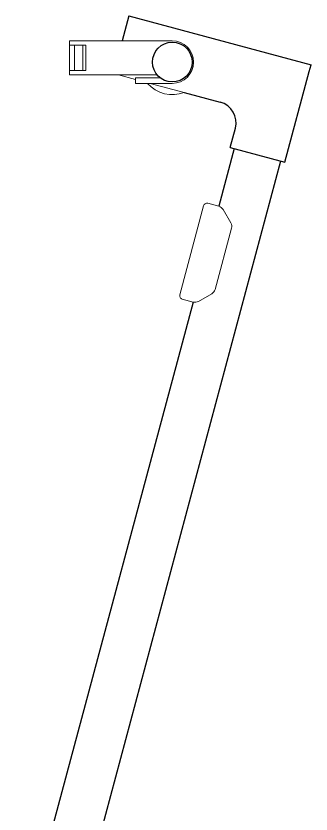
# Model space of a CAD drawing. Header units: millimetres. Extents: x 189 to 3861, y 181 to 2460.
# Drawn here: x 996 to 1205, y 1897 to 2460 of the extents above; entities that cross this region are included whole.
import ezdxf

# ---------------------------------------------------------------- set-up
doc = ezdxf.new("R2010")
doc.units = ezdxf.units.MM
doc.layers.add('01_Contornos', color=7, linetype='Continuous', lineweight=20)
doc.styles.add('EstiloCota', font='arialbd.ttf', dxfattribs={"height": 10})
doc.dimstyles.new('CotasUNE', dxfattribs={"dimtxt": 10, "dimasz": 8, "dimexe": 1.25, "dimexo": 0, "dimtad": 1, "dimtxsty": 'EstiloCota', "dimcen": 2.5, "dimclrd": 256, "dimclrt": 256, "dimadec": 0, "dimazin": 0, "dimtfac": 1, "dimtmove": 0, "dimatfit": 3, "dimfxl": 1, "dimarcsym": 0})

# ---------------------------------------------------------------- blocks, each defined once
blk = doc.blocks.new('*D1')
at = {"layer": '01_Contornos', "lineweight": -2, "transparency": 16777216}
blk.add_arc((1029.32, 1783.04), 101.46, 4.5187, 70.4813, dxfattribs=at)
at = {"layer": '01_Contornos', "transparency": 16777216}
for points in [[(1062.82, 1877.4), (1063.61, 1879.95), (1055.58, 1881.05)], [(1131.8, 1791.09), (1129.13, 1790.98), (1130.78, 1783.04)]]:
    blk.add_solid(points, dxfattribs=at)
at = {"layer": 'Defpoints', "color": 0}
for p in [(1183.32, 2357.77), (1121.28, 1825.92), (1029.32, 1783.04), (1029.32, 1783.04), (1131.33, 1783.04)]:
    blk.add_point(p, dxfattribs=at)
at = {"layer": '01_Contornos', "transparency": 16777216, "insert": (1114.35, 1848.28), "char_height": 10, "attachment_point": 5, "rotation": 307.5, "style": 'EstiloCota'}
blk.add_mtext('75°', dxfattribs=at)

msp = doc.modelspace()

# ---------------------------------------------------------------- linework, layer by layer
for p, q in [((1076.121, 2459.994), (1071.423, 2442.459)), ((1076.121, 2459.994), (1204.589, 2425.571)), ((1186.213, 2356.99), (1203.295, 2420.741)), ((1203.295, 2420.741), (1204.589, 2425.571)), ((1115.156, 2406.053), (1140.593, 2399.237)), ((1147.576, 2367.343), (1151.199, 2380.866)), ((1150.474, 2366.566), (1139.554, 2325.815)), ((1147.576, 2367.343), (1186.213, 2356.99)), ((1029.318, 1783.041), (1183.315, 2357.767)), ((1121.437, 2258.2), (996.476, 1791.841))]:
    msp.add_line(p, q)
msp.add_circle((1106.744, 2427.459), 14)
msp.add_arc((1136.71, 2384.748), 15, 345, 75)
at = {"layer": '01_Contornos', "color": 40, "true_color": 0xf8d731}
for p, q in [((1106.744, 2442.459), (1034.244, 2442.459)), ((1034.244, 2442.459), (1034.244, 2418.459)), ((1034.244, 2439.459), (1045.844, 2439.459)), ((1037.76, 2421.459), (1037.76, 2439.459)), ((1043.56, 2421.459), (1043.56, 2439.459)), ((1045.844, 2421.459), (1045.844, 2439.459)), ((1045.844, 2421.459), (1034.244, 2421.459)), ((1096.02, 2418.459), (1034.244, 2418.459)), ((1098.084, 2416.459), (1080.744, 2416.459)), ((1080.744, 2412.459), (1080.744, 2416.459)), ((1106.744, 2412.459), (1080.744, 2412.459))]:
    msp.add_line(p, q, dxfattribs=at)
at = {"layer": '01_Contornos'}
for p, q in [((1080.744, 2415.273), (1068.854, 2418.459)), ((1115.156, 2406.053), (1091.246, 2412.459))]:
    msp.add_line(p, q, dxfattribs=at)
at = {"layer": '01_Contornos', "color": 244, "true_color": 0x991b1e}
for p, q in [((1112.01, 2263.314), (1128.834, 2326.099)), ((1131.895, 2327.867), (1139.554, 2325.815)), ((1142.59, 2323.485), (1148.019, 2314.082)), ((1148.519, 2310.288), (1136.964, 2267.164)), ((1125.231, 2258.699), (1134.634, 2264.128)), ((1113.778, 2260.252), (1121.437, 2258.2))]:
    msp.add_line(p, q, dxfattribs=at)
at = {"layer": '01_Contornos', "color": 40, "true_color": 0xf8d731}
for radius, start, end in [(15, 270, 90), (23, 220.70571, 291.45268)]:
    msp.add_arc((1106.744, 2427.459), radius, start, end, dxfattribs=at)
at = {"layer": '01_Contornos', "color": 7}
msp.add_arc((1106.744, 2427.459), 23, 220.70571, 291.45268, dxfattribs=at)
at = {"layer": '01_Contornos', "color": 244, "true_color": 0x991b1e}
for centre, radius, start, end in [((1131.248, 2325.452), 2.5, 75, 165), ((1138.26, 2320.985), 5, 30, 75), ((1143.689, 2311.582), 5, 345, 30), ((1114.425, 2262.667), 2.5, 165, 255), ((1132.134, 2268.458), 5, 300, 345), ((1122.731, 2263.029), 5, 255, 300)]:
    msp.add_arc(centre, radius, start, end, dxfattribs=at)

# ---------------------------------------------------------------- dimensions: what is measured, and where the dimension line sits
at = {"layer": '01_Contornos'}
dim = msp.add_angular_dim_2l(base=(1121.276, 1825.922), line1=((1029.318, 1783.041), (1183.315, 2357.767)), line2=((1029.318, 1783.041), (1131.334, 1783.041)), dimstyle='CotasUNE', dxfattribs=at)
dim.commit()
dim.dimension.update_dxf_attribs({"geometry": '*D1', "text_midpoint": (1114.345, 1848.285)})

doc.saveas('drawing.dxf')
